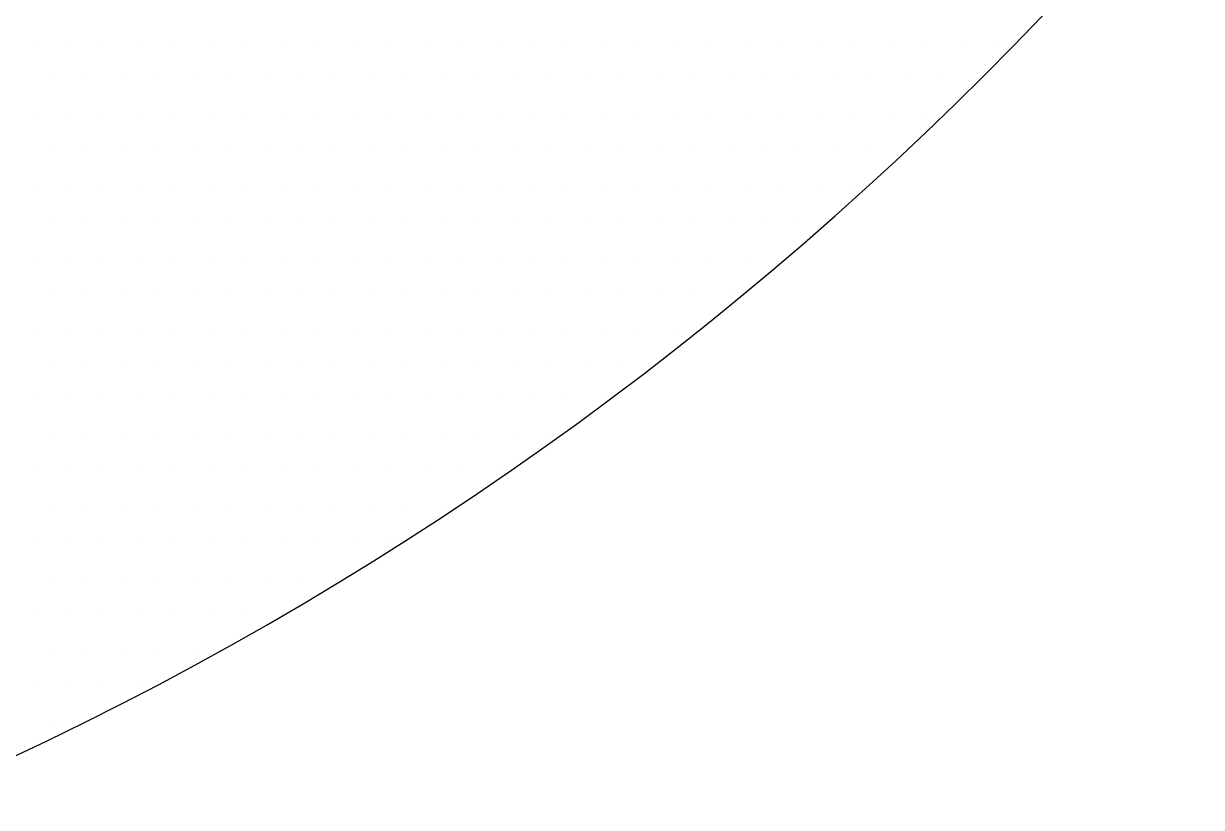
# Model space of a CAD drawing. Header units: millimetres. Extents: x 4455189 to 4808172, y 18512388 to 19204582.
# Drawn here: x 4780454.56 to 4780463.85, y 18525970.5 to 18525976.68 of the extents above; entities that cross this region are included whole.
import ezdxf

# ---------------------------------------------------------------- set-up
doc = ezdxf.new("R2010")
doc.units = ezdxf.units.MM
doc.header["$LTSCALE"] = 1000
doc.header["$MEASUREMENT"] = 0
doc.layers.add('PUB_DIM', color=161, linetype='Continuous')

# ---------------------------------------------------------------- blocks, each defined once
blk = doc.blocks.new('*X13')
at = {"color": 0}
for p, q in [((-63.4375, 1311.75), (-63.4375, 1311.75)), ((-63.375, 1311.75), (-63.375, 1311.75)), ((-63.3125, 1311.75), (-63.3125, 1311.75)), ((-63.25, 1311.75), (-63.25, 1311.75)), ((-63.1875, 1311.75), (-63.1875, 1311.75)), ((-63.125, 1311.75), (-63.125, 1311.75)), ((-63.0625, 1311.75), (-63.0625, 1311.75)), ((-63, 1311.75), (-63, 1311.75)), ((-62.9375, 1311.75), (-62.9375, 1311.75)), ((-62.875, 1311.75), (-62.875, 1311.75)), ((-62.8125, 1311.75), (-62.8125, 1311.75)), ((-62.75, 1311.75), (-62.75, 1311.75)), ((-62.6875, 1311.75), (-62.6875, 1311.75)), ((-62.625, 1311.75), (-62.625, 1311.75)), ((-62.5625, 1311.75), (-62.5625, 1311.75)), ((-62.5, 1311.75), (-62.5, 1311.75)), ((-62.4375, 1311.75), (-62.4375, 1311.75)), ((-62.375, 1311.75), (-62.375, 1311.75)), ((-62.3125, 1311.75), (-62.3125, 1311.75)), ((-62.25, 1311.75), (-62.25, 1311.75)), ((-62.1875, 1311.75), (-62.1875, 1311.75)), ((-62.125, 1311.75), (-62.125, 1311.75)), ((-62.0625, 1311.75), (-62.0625, 1311.75)), ((-62, 1311.75), (-62, 1311.75)), ((-61.9375, 1311.75), (-61.9375, 1311.75)), ((-61.875, 1311.75), (-61.875, 1311.75)), ((-61.8125, 1311.75), (-61.8125, 1311.75)), ((-61.75, 1311.75), (-61.75, 1311.75)), ((-63.40625, 1311.6875), (-63.40625, 1311.6875)), ((-63.34375, 1311.6875), (-63.34375, 1311.6875)), ((-63.28125, 1311.6875), (-63.28125, 1311.6875)), ((-63.21875, 1311.6875), (-63.21875, 1311.6875)), ((-63.15625, 1311.6875), (-63.15625, 1311.6875)), ((-63.09375, 1311.6875), (-63.09375, 1311.6875)), ((-63.03125, 1311.6875), (-63.03125, 1311.6875)), ((-62.96875, 1311.6875), (-62.96875, 1311.6875)), ((-62.90625, 1311.6875), (-62.90625, 1311.6875)), ((-62.84375, 1311.6875), (-62.84375, 1311.6875)), ((-62.78125, 1311.6875), (-62.78125, 1311.6875)), ((-62.71875, 1311.6875), (-62.71875, 1311.6875)), ((-62.65625, 1311.6875), (-62.65625, 1311.6875)), ((-62.59375, 1311.6875), (-62.59375, 1311.6875)), ((-62.53125, 1311.6875), (-62.53125, 1311.6875)), ((-62.46875, 1311.6875), (-62.46875, 1311.6875)), ((-62.40625, 1311.6875), (-62.40625, 1311.6875)), ((-62.34375, 1311.6875), (-62.34375, 1311.6875)), ((-62.28125, 1311.6875), (-62.28125, 1311.6875)), ((-62.21875, 1311.6875), (-62.21875, 1311.6875)), ((-62.15625, 1311.6875), (-62.15625, 1311.6875)), ((-62.09375, 1311.6875), (-62.09375, 1311.6875)), ((-62.03125, 1311.6875), (-62.03125, 1311.6875)), ((-61.96875, 1311.6875), (-61.96875, 1311.6875)), ((-61.90625, 1311.6875), (-61.90625, 1311.6875)), ((-61.84375, 1311.6875), (-61.84375, 1311.6875)), ((-61.78125, 1311.6875), (-61.78125, 1311.6875)), ((-63.4375, 1311.625), (-63.4375, 1311.625)), ((-63.375, 1311.625), (-63.375, 1311.625)), ((-63.3125, 1311.625), (-63.3125, 1311.625)), ((-63.25, 1311.625), (-63.25, 1311.625)), ((-63.1875, 1311.625), (-63.1875, 1311.625)), ((-63.125, 1311.625), (-63.125, 1311.625)), ((-63.0625, 1311.625), (-63.0625, 1311.625)), ((-63, 1311.625), (-63, 1311.625)), ((-62.9375, 1311.625), (-62.9375, 1311.625)), ((-62.875, 1311.625), (-62.875, 1311.625)), ((-62.8125, 1311.625), (-62.8125, 1311.625)), ((-62.75, 1311.625), (-62.75, 1311.625)), ((-62.6875, 1311.625), (-62.6875, 1311.625)), ((-62.625, 1311.625), (-62.625, 1311.625)), ((-62.5625, 1311.625), (-62.5625, 1311.625)), ((-62.5, 1311.625), (-62.5, 1311.625)), ((-62.4375, 1311.625), (-62.4375, 1311.625)), ((-62.375, 1311.625), (-62.375, 1311.625)), ((-62.3125, 1311.625), (-62.3125, 1311.625)), ((-62.25, 1311.625), (-62.25, 1311.625)), ((-62.1875, 1311.625), (-62.1875, 1311.625)), ((-62.125, 1311.625), (-62.125, 1311.625)), ((-62.0625, 1311.625), (-62.0625, 1311.625)), ((-62, 1311.625), (-62, 1311.625)), ((-61.9375, 1311.625), (-61.9375, 1311.625)), ((-61.875, 1311.625), (-61.875, 1311.625)), ((-63.40625, 1311.5625), (-63.40625, 1311.5625)), ((-63.34375, 1311.5625), (-63.34375, 1311.5625)), ((-63.28125, 1311.5625), (-63.28125, 1311.5625)), ((-63.21875, 1311.5625), (-63.21875, 1311.5625)), ((-63.15625, 1311.5625), (-63.15625, 1311.5625)), ((-63.09375, 1311.5625), (-63.09375, 1311.5625)), ((-63.03125, 1311.5625), (-63.03125, 1311.5625)), ((-62.96875, 1311.5625), (-62.96875, 1311.5625)), ((-62.90625, 1311.5625), (-62.90625, 1311.5625)), ((-62.84375, 1311.5625), (-62.84375, 1311.5625)), ((-62.78125, 1311.5625), (-62.78125, 1311.5625)), ((-62.71875, 1311.5625), (-62.71875, 1311.5625)), ((-62.65625, 1311.5625), (-62.65625, 1311.5625)), ((-62.59375, 1311.5625), (-62.59375, 1311.5625)), ((-62.53125, 1311.5625), (-62.53125, 1311.5625)), ((-62.46875, 1311.5625), (-62.46875, 1311.5625)), ((-62.40625, 1311.5625), (-62.40625, 1311.5625)), ((-62.34375, 1311.5625), (-62.34375, 1311.5625)), ((-62.28125, 1311.5625), (-62.28125, 1311.5625)), ((-62.21875, 1311.5625), (-62.21875, 1311.5625)), ((-62.15625, 1311.5625), (-62.15625, 1311.5625)), ((-62.09375, 1311.5625), (-62.09375, 1311.5625)), ((-62.03125, 1311.5625), (-62.03125, 1311.5625)), ((-61.96875, 1311.5625), (-61.96875, 1311.5625)), ((-61.90625, 1311.5625), (-61.90625, 1311.5625)), ((-63.4375, 1311.5), (-63.4375, 1311.5)), ((-63.375, 1311.5), (-63.375, 1311.5)), ((-63.3125, 1311.5), (-63.3125, 1311.5)), ((-63.25, 1311.5), (-63.25, 1311.5)), ((-63.1875, 1311.5), (-63.1875, 1311.5)), ((-63.125, 1311.5), (-63.125, 1311.5)), ((-63.0625, 1311.5), (-63.0625, 1311.5)), ((-63, 1311.5), (-63, 1311.5)), ((-62.9375, 1311.5), (-62.9375, 1311.5)), ((-62.875, 1311.5), (-62.875, 1311.5)), ((-62.8125, 1311.5), (-62.8125, 1311.5)), ((-62.75, 1311.5), (-62.75, 1311.5)), ((-62.6875, 1311.5), (-62.6875, 1311.5)), ((-62.625, 1311.5), (-62.625, 1311.5)), ((-62.5625, 1311.5), (-62.5625, 1311.5)), ((-62.5, 1311.5), (-62.5, 1311.5)), ((-62.4375, 1311.5), (-62.4375, 1311.5)), ((-62.375, 1311.5), (-62.375, 1311.5)), ((-62.3125, 1311.5), (-62.3125, 1311.5)), ((-62.25, 1311.5), (-62.25, 1311.5)), ((-62.1875, 1311.5), (-62.1875, 1311.5)), ((-62.125, 1311.5), (-62.125, 1311.5)), ((-62.0625, 1311.5), (-62.0625, 1311.5)), ((-62, 1311.5), (-62, 1311.5)), ((-63.40625, 1311.4375), (-63.40625, 1311.4375)), ((-63.34375, 1311.4375), (-63.34375, 1311.4375)), ((-63.28125, 1311.4375), (-63.28125, 1311.4375)), ((-63.21875, 1311.4375), (-63.21875, 1311.4375)), ((-63.15625, 1311.4375), (-63.15625, 1311.4375)), ((-63.09375, 1311.4375), (-63.09375, 1311.4375)), ((-63.03125, 1311.4375), (-63.03125, 1311.4375)), ((-62.96875, 1311.4375), (-62.96875, 1311.4375)), ((-62.90625, 1311.4375), (-62.90625, 1311.4375)), ((-62.84375, 1311.4375), (-62.84375, 1311.4375)), ((-62.78125, 1311.4375), (-62.78125, 1311.4375)), ((-62.71875, 1311.4375), (-62.71875, 1311.4375)), ((-62.65625, 1311.4375), (-62.65625, 1311.4375)), ((-62.59375, 1311.4375), (-62.59375, 1311.4375)), ((-62.53125, 1311.4375), (-62.53125, 1311.4375)), ((-62.46875, 1311.4375), (-62.46875, 1311.4375)), ((-62.40625, 1311.4375), (-62.40625, 1311.4375)), ((-62.34375, 1311.4375), (-62.34375, 1311.4375)), ((-62.28125, 1311.4375), (-62.28125, 1311.4375)), ((-62.21875, 1311.4375), (-62.21875, 1311.4375)), ((-62.15625, 1311.4375), (-62.15625, 1311.4375)), ((-62.09375, 1311.4375), (-62.09375, 1311.4375)), ((-63.4375, 1311.375), (-63.4375, 1311.375)), ((-63.375, 1311.375), (-63.375, 1311.375)), ((-63.3125, 1311.375), (-63.3125, 1311.375)), ((-63.25, 1311.375), (-63.25, 1311.375)), ((-63.1875, 1311.375), (-63.1875, 1311.375)), ((-63.125, 1311.375), (-63.125, 1311.375)), ((-63.0625, 1311.375), (-63.0625, 1311.375)), ((-63, 1311.375), (-63, 1311.375)), ((-62.9375, 1311.375), (-62.9375, 1311.375)), ((-62.875, 1311.375), (-62.875, 1311.375)), ((-62.8125, 1311.375), (-62.8125, 1311.375)), ((-62.75, 1311.375), (-62.75, 1311.375)), ((-62.6875, 1311.375), (-62.6875, 1311.375)), ((-62.625, 1311.375), (-62.625, 1311.375)), ((-62.5625, 1311.375), (-62.5625, 1311.375)), ((-62.5, 1311.375), (-62.5, 1311.375)), ((-62.4375, 1311.375), (-62.4375, 1311.375)), ((-62.375, 1311.375), (-62.375, 1311.375)), ((-62.3125, 1311.375), (-62.3125, 1311.375)), ((-62.25, 1311.375), (-62.25, 1311.375)), ((-62.1875, 1311.375), (-62.1875, 1311.375)), ((-62.125, 1311.375), (-62.125, 1311.375)), ((-63.40625, 1311.3125), (-63.40625, 1311.3125)), ((-63.34375, 1311.3125), (-63.34375, 1311.3125)), ((-63.28125, 1311.3125), (-63.28125, 1311.3125)), ((-63.21875, 1311.3125), (-63.21875, 1311.3125)), ((-63.15625, 1311.3125), (-63.15625, 1311.3125)), ((-63.09375, 1311.3125), (-63.09375, 1311.3125)), ((-63.03125, 1311.3125), (-63.03125, 1311.3125)), ((-62.96875, 1311.3125), (-62.96875, 1311.3125)), ((-62.90625, 1311.3125), (-62.90625, 1311.3125)), ((-62.84375, 1311.3125), (-62.84375, 1311.3125)), ((-62.78125, 1311.3125), (-62.78125, 1311.3125)), ((-62.71875, 1311.3125), (-62.71875, 1311.3125)), ((-62.65625, 1311.3125), (-62.65625, 1311.3125)), ((-62.59375, 1311.3125), (-62.59375, 1311.3125)), ((-62.53125, 1311.3125), (-62.53125, 1311.3125)), ((-62.46875, 1311.3125), (-62.46875, 1311.3125)), ((-62.40625, 1311.3125), (-62.40625, 1311.3125)), ((-62.34375, 1311.3125), (-62.34375, 1311.3125)), ((-62.28125, 1311.3125), (-62.28125, 1311.3125)), ((-62.21875, 1311.3125), (-62.21875, 1311.3125)), ((-63.4375, 1311.25), (-63.4375, 1311.25)), ((-63.375, 1311.25), (-63.375, 1311.25)), ((-63.3125, 1311.25), (-63.3125, 1311.25)), ((-63.25, 1311.25), (-63.25, 1311.25)), ((-63.1875, 1311.25), (-63.1875, 1311.25)), ((-63.125, 1311.25), (-63.125, 1311.25)), ((-63.0625, 1311.25), (-63.0625, 1311.25)), ((-63, 1311.25), (-63, 1311.25)), ((-62.9375, 1311.25), (-62.9375, 1311.25)), ((-62.875, 1311.25), (-62.875, 1311.25)), ((-62.8125, 1311.25), (-62.8125, 1311.25)), ((-62.75, 1311.25), (-62.75, 1311.25)), ((-62.6875, 1311.25), (-62.6875, 1311.25)), ((-62.625, 1311.25), (-62.625, 1311.25)), ((-62.5625, 1311.25), (-62.5625, 1311.25)), ((-62.5, 1311.25), (-62.5, 1311.25)), ((-62.4375, 1311.25), (-62.4375, 1311.25)), ((-62.375, 1311.25), (-62.375, 1311.25)), ((-62.3125, 1311.25), (-62.3125, 1311.25)), ((-63.40625, 1311.1875), (-63.40625, 1311.1875)), ((-63.34375, 1311.1875), (-63.34375, 1311.1875)), ((-63.28125, 1311.1875), (-63.28125, 1311.1875)), ((-63.21875, 1311.1875), (-63.21875, 1311.1875)), ((-63.15625, 1311.1875), (-63.15625, 1311.1875)), ((-63.09375, 1311.1875), (-63.09375, 1311.1875)), ((-63.03125, 1311.1875), (-63.03125, 1311.1875)), ((-62.96875, 1311.1875), (-62.96875, 1311.1875)), ((-62.90625, 1311.1875), (-62.90625, 1311.1875)), ((-62.84375, 1311.1875), (-62.84375, 1311.1875)), ((-62.78125, 1311.1875), (-62.78125, 1311.1875)), ((-62.71875, 1311.1875), (-62.71875, 1311.1875)), ((-62.65625, 1311.1875), (-62.65625, 1311.1875)), ((-62.59375, 1311.1875), (-62.59375, 1311.1875)), ((-62.53125, 1311.1875), (-62.53125, 1311.1875)), ((-62.46875, 1311.1875), (-62.46875, 1311.1875)), ((-62.40625, 1311.1875), (-62.40625, 1311.1875)), ((-63.4375, 1311.125), (-63.4375, 1311.125)), ((-63.375, 1311.125), (-63.375, 1311.125)), ((-63.3125, 1311.125), (-63.3125, 1311.125)), ((-63.25, 1311.125), (-63.25, 1311.125)), ((-63.1875, 1311.125), (-63.1875, 1311.125)), ((-63.125, 1311.125), (-63.125, 1311.125)), ((-63.0625, 1311.125), (-63.0625, 1311.125)), ((-63, 1311.125), (-63, 1311.125)), ((-62.9375, 1311.125), (-62.9375, 1311.125)), ((-62.875, 1311.125), (-62.875, 1311.125)), ((-62.8125, 1311.125), (-62.8125, 1311.125)), ((-62.75, 1311.125), (-62.75, 1311.125)), ((-62.6875, 1311.125), (-62.6875, 1311.125)), ((-62.625, 1311.125), (-62.625, 1311.125)), ((-62.5625, 1311.125), (-62.5625, 1311.125)), ((-62.5, 1311.125), (-62.5, 1311.125)), ((-62.4375, 1311.125), (-62.4375, 1311.125)), ((-63.40625, 1311.0625), (-63.40625, 1311.0625)), ((-63.34375, 1311.0625), (-63.34375, 1311.0625)), ((-63.28125, 1311.0625), (-63.28125, 1311.0625)), ((-63.21875, 1311.0625), (-63.21875, 1311.0625)), ((-63.15625, 1311.0625), (-63.15625, 1311.0625)), ((-63.09375, 1311.0625), (-63.09375, 1311.0625)), ((-63.03125, 1311.0625), (-63.03125, 1311.0625)), ((-62.96875, 1311.0625), (-62.96875, 1311.0625)), ((-62.90625, 1311.0625), (-62.90625, 1311.0625)), ((-62.84375, 1311.0625), (-62.84375, 1311.0625)), ((-62.78125, 1311.0625), (-62.78125, 1311.0625)), ((-62.71875, 1311.0625), (-62.71875, 1311.0625)), ((-62.65625, 1311.0625), (-62.65625, 1311.0625)), ((-62.59375, 1311.0625), (-62.59375, 1311.0625)), ((-62.53125, 1311.0625), (-62.53125, 1311.0625)), ((-63.4375, 1311), (-63.4375, 1311)), ((-63.375, 1311), (-63.375, 1311)), ((-63.3125, 1311), (-63.3125, 1311)), ((-63.25, 1311), (-63.25, 1311)), ((-63.1875, 1311), (-63.1875, 1311)), ((-63.125, 1311), (-63.125, 1311)), ((-63.0625, 1311), (-63.0625, 1311)), ((-63, 1311), (-63, 1311)), ((-62.9375, 1311), (-62.9375, 1311)), ((-62.875, 1311), (-62.875, 1311)), ((-62.8125, 1311), (-62.8125, 1311)), ((-62.75, 1311), (-62.75, 1311)), ((-62.6875, 1311), (-62.6875, 1311)), ((-62.625, 1311), (-62.625, 1311)), ((-63.40625, 1310.9375), (-63.40625, 1310.9375)), ((-63.34375, 1310.9375), (-63.34375, 1310.9375)), ((-63.28125, 1310.9375), (-63.28125, 1310.9375)), ((-63.21875, 1310.9375), (-63.21875, 1310.9375)), ((-63.15625, 1310.9375), (-63.15625, 1310.9375)), ((-63.09375, 1310.9375), (-63.09375, 1310.9375)), ((-63.03125, 1310.9375), (-63.03125, 1310.9375)), ((-62.96875, 1310.9375), (-62.96875, 1310.9375)), ((-62.90625, 1310.9375), (-62.90625, 1310.9375)), ((-62.84375, 1310.9375), (-62.84375, 1310.9375)), ((-62.78125, 1310.9375), (-62.78125, 1310.9375)), ((-62.71875, 1310.9375), (-62.71875, 1310.9375)), ((-63.4375, 1310.875), (-63.4375, 1310.875)), ((-63.375, 1310.875), (-63.375, 1310.875)), ((-63.3125, 1310.875), (-63.3125, 1310.875)), ((-63.25, 1310.875), (-63.25, 1310.875)), ((-63.1875, 1310.875), (-63.1875, 1310.875)), ((-63.125, 1310.875), (-63.125, 1310.875)), ((-63.0625, 1310.875), (-63.0625, 1310.875)), ((-63, 1310.875), (-63, 1310.875)), ((-62.9375, 1310.875), (-62.9375, 1310.875)), ((-62.875, 1310.875), (-62.875, 1310.875)), ((-62.8125, 1310.875), (-62.8125, 1310.875)), ((-63.40625, 1310.8125), (-63.40625, 1310.8125)), ((-63.34375, 1310.8125), (-63.34375, 1310.8125)), ((-63.28125, 1310.8125), (-63.28125, 1310.8125)), ((-63.21875, 1310.8125), (-63.21875, 1310.8125)), ((-63.15625, 1310.8125), (-63.15625, 1310.8125)), ((-63.09375, 1310.8125), (-63.09375, 1310.8125)), ((-63.03125, 1310.8125), (-63.03125, 1310.8125)), ((-62.96875, 1310.8125), (-62.96875, 1310.8125)), ((-62.90625, 1310.8125), (-62.90625, 1310.8125)), ((-63.4375, 1310.75), (-63.4375, 1310.75)), ((-63.375, 1310.75), (-63.375, 1310.75)), ((-63.3125, 1310.75), (-63.3125, 1310.75)), ((-63.25, 1310.75), (-63.25, 1310.75)), ((-63.1875, 1310.75), (-63.1875, 1310.75)), ((-63.125, 1310.75), (-63.125, 1310.75)), ((-63.0625, 1310.75), (-63.0625, 1310.75)), ((-63, 1310.75), (-63, 1310.75)), ((-63.40625, 1310.6875), (-63.40625, 1310.6875)), ((-63.34375, 1310.6875), (-63.34375, 1310.6875)), ((-63.28125, 1310.6875), (-63.28125, 1310.6875)), ((-63.21875, 1310.6875), (-63.21875, 1310.6875)), ((-63.15625, 1310.6875), (-63.15625, 1310.6875)), ((-63.4375, 1310.625), (-63.4375, 1310.625)), ((-63.375, 1310.625), (-63.375, 1310.625)), ((-63.3125, 1310.625), (-63.3125, 1310.625)), ((-63.25, 1310.625), (-63.25, 1310.625)), ((-63.40625, 1310.5625), (-63.40625, 1310.5625))]:
    blk.add_line(p, q, dxfattribs=at)
blk = doc.blocks.new('A$C5D7C7B29')
blk.add_arc((9070.84, 8492.946), 54, 270, 0)
at = {"layer": 'PUB_DIM'}
blk.add_lwpolyline([(9111.418, 8442.984, 0, 80, 0), (9308.12, 8216.471, 0, 0, 0)], format="xyseb", dxfattribs=at)
at = {"xscale": 9, "yscale": 9, "zscale": 9}
blk.add_blockref('*X13', (9664.956, -3350.48), dxfattribs=at)

msp = doc.modelspace()

# ---------------------------------------------------------------- block references
at = {"xscale": 0.5, "yscale": 0.5, "zscale": 0.5}
msp.add_blockref('A$C5D7C7B29', (4775907.625, 18521748.8929), dxfattribs=at)

doc.saveas('drawing.dxf')
